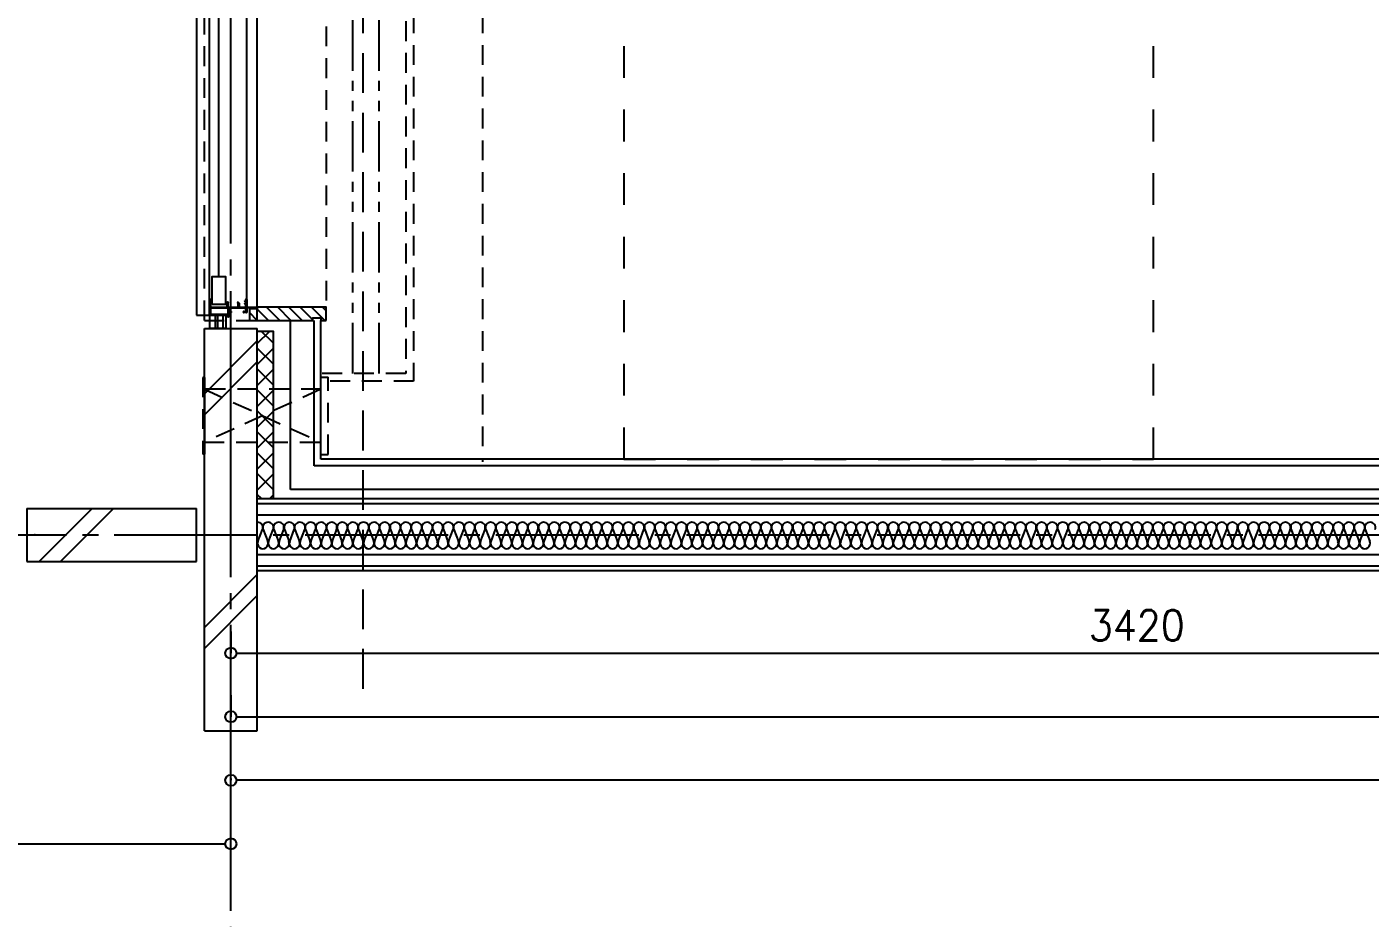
# Model space of a CAD drawing. Header units: millimetres. Extents: x 8300 to 98248, y -10383 to 40000.
# Drawn here: x 22215 to 24750, y 11576 to 13259 of the extents above; entities that cross this region are included whole.
import ezdxf
from ezdxf.enums import TextEntityAlignment as Align

# ---------------------------------------------------------------- set-up
doc = ezdxf.new("R2010")
doc.units = ezdxf.units.MM
doc.header["$LTSCALE"] = 300
for name, pattern in [('CADEWA_LINE5', [1.2, 0.9, -0.1, 0.1, -0.1]), ('CADEWA_LINE6', [2.1, 1.8, -0.1, 0.1, -0.1]), ('DASH-N', [0.375, 0.25, -0.125]), ('DASH-S', [0.2, 0.125, -0.075]), ('HIDDEN3', [0.2, 0.1, -0.1]), ('PHANTOMX2', [127, 63.5, -12.7, 12.7, -12.7, 12.7, -12.7])]:
    doc.linetypes.add(name, pattern=pattern)
doc.layers.add('K建0_壁', color=7, linetype='CONTINUOUS')
doc.layers.add('通り芯', color=7, linetype='CONTINUOUS')
doc.styles.add('txt2', font='txt.shx', dxfattribs={"width": 1.197332, "bigfont": 'extfont2'})

msp = doc.modelspace()

# ---------------------------------------------------------------- linework, layer by layer
at = {"layer": 'K建0_壁', "color": 250, "linetype": 'DASH-S', "lineweight": -3}
for p, q in [((22550, 12705), (22550, 14275)), ((22650, 12705), (22650, 14275)), ((23075, 14185), (23075, 12438)), ((22780, 14160), (22780, 12730)), ((22550, 12705), (22650, 12705)), ((22547, 12597.5), (22547, 12452.5)), ((22550, 12597.5), (22547, 12597.5)), ((22550, 12597.5), (22550, 12452.5)), ((22770, 12452), (22770, 12598)), ((22770, 12598), (22784, 12598)), ((22784, 12452), (22784, 12598)), ((22770, 12575), (22550, 12575)), ((22550, 12575), (22770, 12475)), ((22770, 12575), (22550, 12475)), ((22550, 12575), (22550, 12475)), ((22550, 12475), (22770, 12475)), ((22550, 12452.5), (22547, 12452.5)), ((22770, 12452), (22784, 12452))]:
    msp.add_line(p, q, dxfattribs=at)
at = {"layer": 'K建0_壁', "color": 250, "linetype": 'DASH-N', "lineweight": -3}
msp.add_line((22850, 12009.7), (22850, 14295), dxfattribs=at)
at = {"layer": 'K建0_壁', "color": 250, "linetype": 'Continuous', "lineweight": -3}
for p, q in [((22535, 14270), (22535, 12715)), ((22650, 12730), (22650, 14160)), ((22560, 12745), (22560, 14145)), ((22630, 12745), (22630, 14145)), ((22577.5, 12788), (22577.5, 13425)), ((22560, 12715.3), (22560, 12744.7)), ((22560.3, 12745), (22561.3, 12745)), ((22561.6, 12727.9), (22561.6, 12717.2)), ((22594.3, 12728.4), (22562.1, 12728.4)), ((22593.5, 12739.5), (22594.7, 12739.5)), ((22594.8, 12717.2), (22594.8, 12727.9)), ((22595, 12739.2), (22595, 12738.6)), ((22596.5, 12727.9), (22596.5, 12722)), ((22627.8, 12728.4), (22597, 12728.4)), ((22613.6, 12739.4), (22615.4, 12737.6)), ((22626.5, 12741.2), (22626.5, 12742)), ((22626.5, 12736), (22626.5, 12736.8)), ((22627.1, 12740.7), (22627, 12740.7)), ((22627, 12737.3), (22627.1, 12737.3)), ((22627.4, 12741.7), (22627.4, 12741)), ((22627.4, 12737), (22627.4, 12736.3)), ((22628.4, 12742), (22627.7, 12742)), ((22627.7, 12736), (22628.4, 12736)), ((22628.3, 12722), (22628.3, 12727.9)), ((22628.6, 12745), (22629.7, 12745)), ((22628.7, 12736.3), (22628.7, 12741.7)), ((22692.3, 12705), (22667.3, 12730)), ((22713.5, 12705), (22688.5, 12730)), ((22734.7, 12705), (22709.7, 12730)), ((22755, 12705.9), (22730.9, 12730)), ((22777.1, 12705), (22752.1, 12730)), ((22780, 12723.3), (22773.3, 12730)), ((22535, 12715), (22560, 12715)), ((22594.7, 12715), (22560.3, 12715)), ((22560.3, 12690), (22560.3, 12715)), ((22562.1, 12716.7), (22594.3, 12716.7)), ((22570.3, 12715), (22570.3, 12690)), ((22574.8, 12715), (22574.8, 12690)), ((22584.8, 12715), (22584.8, 12690)), ((22592.6, 12712.7), (22594.7, 12712.7)), ((22595.5, 12711.5), (22592.6, 12711.5)), ((22595, 12713), (22595, 12714.7)), ((22596.8, 12721.7), (22600.5, 12721.7)), ((22601, 12721.2), (22601, 12720.5)), ((22624, 12720.5), (22624, 12721.2)), ((22624.5, 12721.7), (22628, 12721.7)), ((22649.8, 12705), (22635, 12719.8)), ((22671, 12705), (22649, 12727)), ((22712.5, 12385.5), (22712.5, 12705)), ((22757.5, 12430.5), (22757.5, 12705)), ((22770, 12443), (22770, 12705)), ((22550, 12690), (22650, 12690)), ((22550, 11930), (22550, 12690)), ((22650, 11930), (22650, 12690)), ((22650, 12661.3), (22673.7, 12685)), ((22680, 12662.4), (22657.4, 12685)), ((22550, 12566.7), (22650, 12666.7)), ((22680, 12622.8), (22650, 12652.8)), ((22650, 12621.8), (22680, 12651.8)), ((22550, 12526.7), (22650, 12626.7)), ((22680, 12583.3), (22650, 12613.3)), ((22650, 12582.3), (22680, 12612.3)), ((22680, 12543.8), (22650, 12573.8)), ((22650, 12542.7), (22680, 12572.7)), ((22680, 12504.3), (22650, 12534.3)), ((22650, 12503.2), (22680, 12533.2)), ((22680, 12464.8), (22650, 12494.8)), ((22650, 12463.7), (22680, 12493.7)), ((22680, 12425.3), (22650, 12455.3)), ((22650, 12424.2), (22680, 12454.2)), ((27067.5, 12430.5), (22757.5, 12430.5)), ((25855, 12443), (22770, 12443)), ((22680, 12385.8), (22650, 12415.8)), ((22650, 12384.7), (22680, 12414.7)), ((22658.3, 12368), (22650, 12376.3)), ((22672.8, 12368), (22680, 12375.2)), ((27112.5, 12385.5), (22712.5, 12385.5)), ((22215, 12350), (22215, 12250)), ((22215, 12350), (22535, 12350)), ((22238.3, 12250), (22338.3, 12350)), ((22278.3, 12250), (22378.3, 12350)), ((22535, 12250), (22535, 12350)), ((29241.5, 12358.5), (22650, 12358.5)), ((29962.5, 12337.5), (22650, 12337.5)), ((22550, 12300), (22650, 12300)), ((22651.1, 12287.5), (22659.8, 12310.4)), ((22661.1, 12310.4), (22669.8, 12287.5)), ((22671.1, 12287.5), (22679.8, 12310.4)), ((22681.1, 12310.4), (22689.8, 12287.5)), ((22691.1, 12287.5), (22699.8, 12310.4)), ((22701.1, 12310.4), (22709.8, 12287.5)), ((22711.1, 12287.5), (22719.8, 12310.4)), ((22721.1, 12310.4), (22729.8, 12287.5)), ((22731.1, 12287.5), (22739.8, 12310.4)), ((22741.1, 12310.4), (22749.8, 12287.5)), ((22751.1, 12287.5), (22759.8, 12310.4)), ((22761.1, 12310.4), (22769.8, 12287.5)), ((22771.1, 12287.5), (22779.8, 12310.4)), ((22781.1, 12310.4), (22789.8, 12287.5)), ((22791.1, 12287.5), (22799.8, 12310.4)), ((22801.1, 12310.4), (22809.8, 12287.5)), ((22811.1, 12287.5), (22819.8, 12310.4)), ((22821.1, 12310.4), (22829.8, 12287.5)), ((22831.1, 12287.5), (22839.8, 12310.4)), ((22841.1, 12310.4), (22849.8, 12287.5)), ((22851.1, 12287.5), (22859.8, 12310.4)), ((22861.1, 12310.4), (22869.8, 12287.5)), ((22871.1, 12287.5), (22879.8, 12310.4)), ((22881.1, 12310.4), (22889.8, 12287.5)), ((22891.1, 12287.5), (22899.8, 12310.4)), ((22901.1, 12310.4), (22909.8, 12287.5)), ((22911.1, 12287.5), (22919.8, 12310.4)), ((22921.1, 12310.4), (22929.8, 12287.5)), ((22931.1, 12287.5), (22939.8, 12310.4)), ((22941.1, 12310.4), (22949.8, 12287.5)), ((22951.1, 12287.5), (22959.8, 12310.4)), ((22961.1, 12310.4), (22969.8, 12287.5)), ((22971.1, 12287.5), (22979.8, 12310.4)), ((22981.1, 12310.4), (22989.8, 12287.5)), ((22991.1, 12287.5), (22999.8, 12310.4)), ((23001.1, 12310.4), (23009.8, 12287.5)), ((23011.1, 12287.5), (23019.8, 12310.4)), ((23021.1, 12310.4), (23029.8, 12287.5)), ((23031.1, 12287.5), (23039.8, 12310.4)), ((23041.1, 12310.4), (23049.8, 12287.5)), ((23051.1, 12287.5), (23059.8, 12310.4)), ((23061.1, 12310.4), (23069.8, 12287.5)), ((23071.1, 12287.5), (23079.8, 12310.4)), ((23081.1, 12310.4), (23089.8, 12287.5)), ((23091.1, 12287.5), (23099.8, 12310.4)), ((23101.1, 12310.4), (23109.8, 12287.5)), ((23111.1, 12287.5), (23119.8, 12310.4)), ((23121.1, 12310.4), (23129.8, 12287.5)), ((23131.1, 12287.5), (23139.8, 12310.4)), ((23141.1, 12310.4), (23149.8, 12287.5)), ((23151.1, 12287.5), (23159.8, 12310.4)), ((23161.1, 12310.4), (23169.8, 12287.5)), ((23171.1, 12287.5), (23179.8, 12310.4)), ((23181.1, 12310.4), (23189.8, 12287.5)), ((23191.1, 12287.5), (23199.8, 12310.4)), ((23201.1, 12310.4), (23209.8, 12287.5)), ((23211.1, 12287.5), (23219.8, 12310.4)), ((23221.1, 12310.4), (23229.8, 12287.5)), ((23231.1, 12287.5), (23239.8, 12310.4)), ((23241.1, 12310.4), (23249.8, 12287.5)), ((23251.1, 12287.5), (23259.8, 12310.4)), ((23261.1, 12310.4), (23269.8, 12287.5)), ((23271.1, 12287.5), (23279.8, 12310.4)), ((23281.1, 12310.4), (23289.8, 12287.5)), ((23291.1, 12287.5), (23299.8, 12310.4)), ((23301.1, 12310.4), (23309.8, 12287.5)), ((23311.1, 12287.5), (23319.8, 12310.4)), ((23321.1, 12310.4), (23329.8, 12287.5)), ((23331.1, 12287.5), (23339.8, 12310.4)), ((23341.1, 12310.4), (23349.8, 12287.5)), ((23351.1, 12287.5), (23359.8, 12310.4)), ((23361.1, 12310.4), (23369.8, 12287.5)), ((23371.1, 12287.5), (23379.8, 12310.4)), ((23381.1, 12310.4), (23389.8, 12287.5)), ((23391.1, 12287.5), (23399.8, 12310.4)), ((23401.1, 12310.4), (23409.8, 12287.5)), ((23411.1, 12287.5), (23419.8, 12310.4)), ((23421.1, 12310.4), (23429.8, 12287.5)), ((23431.1, 12287.5), (23439.8, 12310.4)), ((23441.1, 12310.4), (23449.8, 12287.5)), ((23451.1, 12287.5), (23459.8, 12310.4)), ((23461.1, 12310.4), (23469.8, 12287.5)), ((23471.1, 12287.5), (23479.8, 12310.4)), ((23481.1, 12310.4), (23489.8, 12287.5)), ((23491.1, 12287.5), (23499.8, 12310.4)), ((23501.1, 12310.4), (23509.8, 12287.5)), ((23511.1, 12287.5), (23519.8, 12310.4)), ((23521.1, 12310.4), (23529.8, 12287.5)), ((23531.1, 12287.5), (23539.8, 12310.4)), ((23541.1, 12310.4), (23549.8, 12287.5)), ((23551.1, 12287.5), (23559.8, 12310.4)), ((23561.1, 12310.4), (23569.8, 12287.5)), ((23571.1, 12287.5), (23579.8, 12310.4)), ((23581.1, 12310.4), (23589.8, 12287.5)), ((23591.1, 12287.5), (23599.8, 12310.4)), ((23601.1, 12310.4), (23609.8, 12287.5)), ((23611.1, 12287.5), (23619.8, 12310.4)), ((23621.1, 12310.4), (23629.8, 12287.5)), ((23631.1, 12287.5), (23639.8, 12310.4)), ((23641.1, 12310.4), (23649.8, 12287.5)), ((23651.1, 12287.5), (23659.8, 12310.4)), ((23661.1, 12310.4), (23669.8, 12287.5)), ((23671.1, 12287.5), (23679.8, 12310.4)), ((23681.1, 12310.4), (23689.8, 12287.5)), ((23691.1, 12287.5), (23699.8, 12310.4)), ((23701.1, 12310.4), (23709.8, 12287.5)), ((23711.1, 12287.5), (23719.8, 12310.4)), ((23721.1, 12310.4), (23729.8, 12287.5)), ((23731.1, 12287.5), (23739.8, 12310.4)), ((23741.1, 12310.4), (23749.8, 12287.5)), ((23751.1, 12287.5), (23759.8, 12310.4)), ((23761.1, 12310.4), (23769.8, 12287.5)), ((23771.1, 12287.5), (23779.8, 12310.4)), ((23781.1, 12310.4), (23789.8, 12287.5)), ((23791.1, 12287.5), (23799.8, 12310.4)), ((23801.1, 12310.4), (23809.8, 12287.5)), ((23811.1, 12287.5), (23819.8, 12310.4)), ((23821.1, 12310.4), (23829.8, 12287.5)), ((23831.1, 12287.5), (23839.8, 12310.4)), ((23841.1, 12310.4), (23849.8, 12287.5)), ((23851.1, 12287.5), (23859.8, 12310.4)), ((23861.1, 12310.4), (23869.8, 12287.5)), ((23871.1, 12287.5), (23879.8, 12310.4)), ((23881.1, 12310.4), (23889.8, 12287.5)), ((23891.1, 12287.5), (23899.8, 12310.4)), ((23901.1, 12310.4), (23909.8, 12287.5)), ((23911.1, 12287.5), (23919.8, 12310.4)), ((23921.1, 12310.4), (23929.8, 12287.5)), ((23931.1, 12287.5), (23939.8, 12310.4)), ((23941.1, 12310.4), (23949.8, 12287.5)), ((23951.1, 12287.5), (23959.8, 12310.4)), ((23961.1, 12310.4), (23969.8, 12287.5)), ((23971.1, 12287.5), (23979.8, 12310.4)), ((23981.1, 12310.4), (23989.8, 12287.5)), ((23991.1, 12287.5), (23999.8, 12310.4)), ((24001.1, 12310.4), (24009.8, 12287.5)), ((24011.1, 12287.5), (24019.8, 12310.4)), ((24021.1, 12310.4), (24029.8, 12287.5)), ((24031.1, 12287.5), (24039.8, 12310.4)), ((24041.1, 12310.4), (24049.8, 12287.5)), ((24051.1, 12287.5), (24059.8, 12310.4)), ((24061.1, 12310.4), (24069.8, 12287.5)), ((24071.1, 12287.5), (24079.8, 12310.4)), ((24081.1, 12310.4), (24089.8, 12287.5)), ((24091.1, 12287.5), (24099.8, 12310.4)), ((24101.1, 12310.4), (24109.8, 12287.5)), ((24111.1, 12287.5), (24119.8, 12310.4)), ((24121.1, 12310.4), (24129.8, 12287.5)), ((24131.1, 12287.5), (24139.8, 12310.4)), ((24141.1, 12310.4), (24149.8, 12287.5)), ((24151.1, 12287.5), (24159.8, 12310.4)), ((24161.1, 12310.4), (24169.8, 12287.5)), ((24171.1, 12287.5), (24179.8, 12310.4)), ((24181.1, 12310.4), (24189.8, 12287.5)), ((24191.1, 12287.5), (24199.8, 12310.4)), ((24201.1, 12310.4), (24209.8, 12287.5)), ((24211.1, 12287.5), (24219.8, 12310.4)), ((24221.1, 12310.4), (24229.8, 12287.5)), ((24231.1, 12287.5), (24239.8, 12310.4)), ((24241.1, 12310.4), (24249.8, 12287.5)), ((24251.1, 12287.5), (24259.8, 12310.4)), ((24261.1, 12310.4), (24269.8, 12287.5)), ((24271.1, 12287.5), (24279.8, 12310.4)), ((24281.1, 12310.4), (24289.8, 12287.5)), ((24291.1, 12287.5), (24299.8, 12310.4)), ((24301.1, 12310.4), (24309.8, 12287.5)), ((24311.1, 12287.5), (24319.8, 12310.4)), ((24321.1, 12310.4), (24329.8, 12287.5)), ((24331.1, 12287.5), (24339.8, 12310.4)), ((24341.1, 12310.4), (24349.8, 12287.5)), ((24351.1, 12287.5), (24359.8, 12310.4)), ((24361.1, 12310.4), (24369.8, 12287.5)), ((24371.1, 12287.5), (24379.8, 12310.4)), ((24381.1, 12310.4), (24389.8, 12287.5)), ((24391.1, 12287.5), (24399.8, 12310.4)), ((24401.1, 12310.4), (24409.8, 12287.5)), ((24411.1, 12287.5), (24419.8, 12310.4)), ((24421.1, 12310.4), (24429.8, 12287.5)), ((24431.1, 12287.5), (24439.8, 12310.4)), ((24441.1, 12310.4), (24449.8, 12287.5)), ((24451.1, 12287.5), (24459.8, 12310.4)), ((24461.1, 12310.4), (24469.8, 12287.5)), ((24471.1, 12287.5), (24479.8, 12310.4)), ((24481.1, 12310.4), (24489.8, 12287.5)), ((24491.1, 12287.5), (24499.8, 12310.4)), ((24501.1, 12310.4), (24509.8, 12287.5)), ((24511.1, 12287.5), (24519.8, 12310.4)), ((24521.1, 12310.4), (24529.8, 12287.5)), ((24531.1, 12287.5), (24539.8, 12310.4)), ((24541.1, 12310.4), (24549.8, 12287.5)), ((24551.1, 12287.5), (24559.8, 12310.4)), ((24561.1, 12310.4), (24569.8, 12287.5)), ((24571.1, 12287.5), (24579.8, 12310.4)), ((24581.1, 12310.4), (24589.8, 12287.5)), ((24591.1, 12287.5), (24599.8, 12310.4)), ((24601.1, 12310.4), (24609.8, 12287.5)), ((24611.1, 12287.5), (24619.8, 12310.4)), ((24621.1, 12310.4), (24629.8, 12287.5)), ((24631.1, 12287.5), (24639.8, 12310.4)), ((24641.1, 12310.4), (24649.8, 12287.5)), ((24651.1, 12287.5), (24659.8, 12310.4)), ((24661.1, 12310.4), (24669.8, 12287.5)), ((24671.1, 12287.5), (24679.8, 12310.4)), ((24681.1, 12310.4), (24689.8, 12287.5)), ((24691.1, 12287.5), (24699.8, 12310.4)), ((24701.1, 12310.4), (24709.8, 12287.5)), ((24711.1, 12287.5), (24719.8, 12310.4)), ((24721.1, 12310.4), (24729.8, 12287.5)), ((24731.1, 12287.5), (24739.8, 12310.4)), ((24741.1, 12310.4), (24749.8, 12287.5)), ((22215, 12250), (22535, 12250)), ((29962.5, 12262.5), (22650, 12262.5)), ((22550, 12125.4), (22650, 12225.4)), ((22650, 12241.5), (29941.5, 12241.5)), ((22550, 12085.4), (22650, 12185.4)), ((22600, 12117.7), (22600, 12076.7)), ((22610.5, 12076.7), (26009.5, 12076.7)), ((22600, 11997.7), (22600, 11956.7)), ((22610.5, 11956.7), (27079.5, 11956.7)), ((22550, 11930), (22650, 11930)), ((22600, 11840.1), (22600, 11836.7)), ((29289.5, 11836.7), (22610.5, 11836.7)), ((21110.5, 11716.7), (22589.5, 11716.7)), ((22600, 11713.4), (22600, 11716.7))]:
    msp.add_line(p, q, dxfattribs=at)
at = {"layer": 'K建0_壁', "color": 250, "linetype": 'PHANTOMX2', "lineweight": -3, "ltscale": 0.005}
for p, q in [((22830, 12605), (22830, 14170)), ((22880, 12605), (22880, 14170))]:
    msp.add_line(p, q, dxfattribs=at)
at = {"layer": 'K建0_壁', "color": 250, "linetype": 'Continuous', "lineweight": -3, "ltscale": 0.3}
for p, q in [((29232, 12368), (22650, 12368)), ((29932, 12232), (22650, 12232))]:
    msp.add_line(p, q, dxfattribs=at)
at = {"layer": 'K建0_壁', "color": 250, "linetype": 'CADEWA_LINE5', "lineweight": -3}
msp.add_line((19860, 12300), (31156, 12300), dxfattribs=at)
at = {"layer": 'K建0_壁', "color": 250, "linetype": 'HIDDEN3', "lineweight": -3, "ltscale": 2}
for points in [[(23341.6, 12443), (24341.6, 12443), (24341.6, 14543), (23341.6, 14543)], [(25341.6, 12443), (24341.6, 12443), (24341.6, 14543), (25341.6, 14543)]]:
    msp.add_lwpolyline(points, close=True, dxfattribs=at)
at = {"layer": 'K建0_壁', "color": 250, "linetype": 'DASH-S', "lineweight": -3}
for points in [[(22780, 14185), (22945, 14185), (22945, 12590), (22770, 12590)], [(22780, 14170), (22930, 14170), (22930, 12605), (22770, 12605)]]:
    msp.add_lwpolyline(points, dxfattribs=at)
at = {"layer": 'K建0_壁', "color": 250, "linetype": 'Continuous', "lineweight": -3}
for points in [[(22565, 12735), (22565, 12788), (22590, 12788), (22590, 12735)], [(22780, 12705), (22780, 12730), (22650, 12730), (22650, 12727), (22635, 12727), (22635, 12705), (22755, 12705), (22755, 12710), (22770, 12710), (22770, 12705)], [(22680, 12368), (22650, 12368), (22650, 12685), (22680, 12685)]]:
    msp.add_lwpolyline(points, close=True, dxfattribs=at)
for points in [[(22561.6, 12744.7), (22561.6, 12738.7), (22561.1, 12738.7), (22561.1, 12737.3), (22561.6, 12736.8), (22561.6, 12730), (22593, 12730), (22593, 12739)], [(22594.7, 12738.3), (22594.2, 12738.3), (22594.2, 12730), (22613.8, 12730), (22613.8, 12736.8), (22613, 12737.7), (22613, 12739.1)], [(22615.5, 12737.3), (22615.5, 12730), (22628.3, 12730), (22628.3, 12735), (22627.5, 12735)], [(22627.5, 12743), (22628.3, 12743), (22628.3, 12744.7)], [(22630, 12744.7), (22630, 12730), (22649.7, 12730)], [(22650, 12729.7), (22650, 12727), (22648.8, 12727), (22648.8, 12728.8), (22630, 12728.8), (22630, 12720.3)], [(22560.3, 12715), (22590.8, 12715), (22590.8, 12690), (22560.3, 12690)], [(22600.5, 12720), (22596.5, 12720), (22596.5, 12712.5)], [(22629.7, 12720), (22627.2, 12720), (22627, 12720.2), (22626.8, 12720), (22624.5, 12720)]]:
    msp.add_lwpolyline(points, dxfattribs=at)
for centre, radius in [((22230, 12300), 0.542), ((22600, 12076.7), 10.5), ((22600, 11956.7), 10.5), ((22600, 11836.7), 10.5), ((22600, 11716.7), 10.5)]:
    msp.add_circle(centre, radius, dxfattribs=at)
for centre, radius, start, end in [((22560.3, 12744.7), 0.3, 90, 180), ((22561.3, 12744.7), 0.3, 0, 90), ((22562.1, 12727.9), 0.5, 90, 180), ((22593.5, 12739), 0.5, 90, 180), ((22594.3, 12727.9), 0.5, 0, 90), ((22594.7, 12739.2), 0.3, 0, 90), ((22594.7, 12738.6), 0.3, 270, 0), ((22597, 12727.9), 0.5, 90, 180), ((22613.4, 12739.1), 0.354, 45, 180), ((22615, 12737.3), 0.5, 360, 45), ((22627.5, 12742), 1, 90, 180), ((22627, 12741.2), 0.5, 180, 270), ((22627, 12736.8), 0.5, 90, 180), ((22627.5, 12736), 1, 180, 270), ((22627.1, 12741), 0.3, 270, 360), ((22627.1, 12737), 0.3, 0, 90), ((22627.7, 12741.7), 0.3, 90, 180), ((22627.7, 12736.3), 0.3, 180, 270), ((22627.8, 12727.9), 0.5, 0, 90), ((22628.6, 12744.7), 0.3, 90, 180), ((22628.4, 12741.7), 0.3, 0, 90), ((22628.4, 12736.3), 0.3, 270, 0), ((22629.7, 12744.7), 0.3, 0, 90), ((22649.7, 12729.7), 0.3, 0, 90), ((22560.3, 12715.3), 0.3, 180, 270), ((22562.1, 12717.2), 0.5, 180, 270), ((22592.6, 12712.1), 0.6, 90, 270), ((22594.3, 12717.2), 0.5, 270, 0), ((22594.7, 12714.7), 0.3, 0, 90), ((22594.7, 12713), 0.3, 270, 0), ((22595.5, 12712.5), 1, 270, 0), ((22596.8, 12722), 0.3, 180, 270), ((22600.5, 12721.2), 0.5, 0, 90), ((22600.5, 12720.5), 0.5, 270, 0), ((22624.5, 12721.2), 0.5, 90, 180), ((22624.5, 12720.5), 0.5, 180, 270), ((22628, 12722), 0.3, 270, 0), ((22629.7, 12720.3), 0.3, 270, 0), ((22650.4, 12314), 10, 339.2034, 90), ((22670.4, 12314), 10, 90, 200.7966), ((22670.4, 12314), 10, 339.2034, 90), ((22690.4, 12314), 10, 90, 200.7966), ((22690.4, 12314), 10, 339.2034, 90), ((22710.4, 12314), 10, 90, 200.7966), ((22710.4, 12314), 10, 339.2034, 90), ((22730.4, 12314), 10, 90, 200.7966), ((22730.4, 12314), 10, 339.2034, 90), ((22750.4, 12314), 10, 90, 200.7966), ((22750.4, 12314), 10, 339.2034, 90), ((22770.4, 12314), 10, 90, 200.7966), ((22770.4, 12314), 10, 339.2034, 90), ((22790.4, 12314), 10, 90, 200.7966), ((22790.4, 12314), 10, 339.2034, 90), ((22810.4, 12314), 10, 90, 200.7966), ((22810.4, 12314), 10, 339.2034, 90), ((22830.4, 12314), 10, 90, 200.7966), ((22830.4, 12314), 10, 339.2034, 90), ((22850.4, 12314), 10, 90, 200.7966), ((22850.4, 12314), 10, 339.2034, 90), ((22870.4, 12314), 10, 90, 200.7966), ((22870.4, 12314), 10, 339.2034, 90), ((22890.4, 12314), 10, 90, 200.7966), ((22890.4, 12314), 10, 339.2034, 90), ((22910.4, 12314), 10, 90, 200.7966), ((22910.4, 12314), 10, 339.2034, 90), ((22930.4, 12314), 10, 90, 200.7966), ((22930.4, 12314), 10, 339.2034, 90), ((22950.4, 12314), 10, 90, 200.7966), ((22950.4, 12314), 10, 339.2034, 90), ((22970.4, 12314), 10, 90, 200.7966), ((22970.4, 12314), 10, 339.2034, 90), ((22990.4, 12314), 10, 90, 200.7966), ((22990.4, 12314), 10, 339.2034, 90), ((23010.4, 12314), 10, 90, 200.7966), ((23010.4, 12314), 10, 339.2034, 90), ((23030.4, 12314), 10, 90, 200.7966), ((23030.4, 12314), 10, 339.2034, 90), ((23050.4, 12314), 10, 90, 200.7966), ((23050.4, 12314), 10, 339.2034, 90), ((23070.4, 12314), 10, 90, 200.7966), ((23070.4, 12314), 10, 339.2034, 90), ((23090.4, 12314), 10, 90, 200.7966), ((23090.4, 12314), 10, 339.2034, 90), ((23110.4, 12314), 10, 90, 200.7966), ((23110.4, 12314), 10, 339.2034, 90), ((23130.4, 12314), 10, 90, 200.7966), ((23130.4, 12314), 10, 339.2034, 90), ((23150.4, 12314), 10, 90, 200.7966), ((23150.4, 12314), 10, 339.2034, 90), ((23170.4, 12314), 10, 90, 200.7966), ((23170.4, 12314), 10, 339.2034, 90), ((23190.4, 12314), 10, 90, 200.7966), ((23190.4, 12314), 10, 339.2034, 90), ((23210.4, 12314), 10, 90, 200.7966), ((23210.4, 12314), 10, 339.2034, 90), ((23230.4, 12314), 10, 90, 200.7966), ((23230.4, 12314), 10, 339.2034, 90), ((23250.4, 12314), 10, 90, 200.7966), ((23250.4, 12314), 10, 339.2034, 90), ((23270.4, 12314), 10, 90, 200.7966), ((23270.4, 12314), 10, 339.2034, 90), ((23290.4, 12314), 10, 90, 200.7966), ((23290.4, 12314), 10, 339.2034, 90), ((23310.4, 12314), 10, 90, 200.7966), ((23310.4, 12314), 10, 339.2034, 90), ((23330.4, 12314), 10, 90, 200.7966), ((23330.4, 12314), 10, 339.2034, 90), ((23350.4, 12314), 10, 90, 200.7966), ((23350.4, 12314), 10, 339.2034, 90), ((23370.4, 12314), 10, 90, 200.7966), ((23370.4, 12314), 10, 339.2034, 90), ((23390.4, 12314), 10, 90, 200.7966), ((23390.4, 12314), 10, 339.2034, 90), ((23410.4, 12314), 10, 90, 200.7966), ((23410.4, 12314), 10, 339.2034, 90), ((23430.4, 12314), 10, 90, 200.7966), ((23430.4, 12314), 10, 339.2034, 90), ((23450.4, 12314), 10, 90, 200.7966), ((23450.4, 12314), 10, 339.2034, 90), ((23470.4, 12314), 10, 90, 200.7966), ((23470.4, 12314), 10, 339.2034, 90), ((23490.4, 12314), 10, 90, 200.7966), ((23490.4, 12314), 10, 339.2034, 90), ((23510.4, 12314), 10, 90, 200.7966), ((23510.4, 12314), 10, 339.2034, 90), ((23530.4, 12314), 10, 90, 200.7966), ((23530.4, 12314), 10, 339.2034, 90), ((23550.4, 12314), 10, 90, 200.7966), ((23550.4, 12314), 10, 339.2034, 90), ((23570.4, 12314), 10, 90, 200.7966), ((23570.4, 12314), 10, 339.2034, 90), ((23590.4, 12314), 10, 90, 200.7966), ((23590.4, 12314), 10, 339.2034, 90), ((23610.4, 12314), 10, 90, 200.7966), ((23610.4, 12314), 10, 339.2034, 90), ((23630.4, 12314), 10, 90, 200.7966), ((23630.4, 12314), 10, 339.2034, 90), ((23650.4, 12314), 10, 90, 200.7966), ((23650.4, 12314), 10, 339.2034, 90), ((23670.4, 12314), 10, 90, 200.7966), ((23670.4, 12314), 10, 339.2034, 90), ((23690.4, 12314), 10, 90, 200.7966), ((23690.4, 12314), 10, 339.2034, 90), ((23710.4, 12314), 10, 90, 200.7966), ((23710.4, 12314), 10, 339.2034, 90), ((23730.4, 12314), 10, 90, 200.7966), ((23730.4, 12314), 10, 339.2034, 90), ((23750.4, 12314), 10, 90, 200.7966), ((23750.4, 12314), 10, 339.2034, 90), ((23770.4, 12314), 10, 90, 200.7966), ((23770.4, 12314), 10, 339.2034, 90), ((23790.4, 12314), 10, 90, 200.7966), ((23790.4, 12314), 10, 339.2034, 90), ((23810.4, 12314), 10, 90, 200.7966), ((23810.4, 12314), 10, 339.2034, 90), ((23830.4, 12314), 10, 90, 200.7966), ((23830.4, 12314), 10, 339.2034, 90), ((23850.4, 12314), 10, 90, 200.7966), ((23850.4, 12314), 10, 339.2034, 90), ((23870.4, 12314), 10, 90, 200.7966), ((23870.4, 12314), 10, 339.2034, 90), ((23890.4, 12314), 10, 90, 200.7966), ((23890.4, 12314), 10, 339.2034, 90), ((23910.4, 12314), 10, 90, 200.7966), ((23910.4, 12314), 10, 339.2034, 90), ((23930.4, 12314), 10, 90, 200.7966), ((23930.4, 12314), 10, 339.2034, 90), ((23950.4, 12314), 10, 90, 200.7966), ((23950.4, 12314), 10, 339.2034, 90), ((23970.4, 12314), 10, 90, 200.7966), ((23970.4, 12314), 10, 339.2034, 90), ((23990.4, 12314), 10, 90, 200.7966), ((23990.4, 12314), 10, 339.2034, 90), ((24010.4, 12314), 10, 90, 200.7966), ((24010.4, 12314), 10, 339.2034, 90), ((24030.4, 12314), 10, 90, 200.7966), ((24030.4, 12314), 10, 339.2034, 90), ((24050.4, 12314), 10, 90, 200.7966), ((24050.4, 12314), 10, 339.2034, 90), ((24070.4, 12314), 10, 90, 200.7966), ((24070.4, 12314), 10, 339.2034, 90), ((24090.4, 12314), 10, 90, 200.7966), ((24090.4, 12314), 10, 339.2034, 90), ((24110.4, 12314), 10, 90, 200.7966), ((24110.4, 12314), 10, 339.2034, 90), ((24130.4, 12314), 10, 90, 200.7966), ((24130.4, 12314), 10, 339.2034, 90), ((24150.4, 12314), 10, 90, 200.7966), ((24150.4, 12314), 10, 339.2034, 90), ((24170.4, 12314), 10, 90, 200.7966), ((24170.4, 12314), 10, 339.2034, 90), ((24190.4, 12314), 10, 90, 200.7966), ((24190.4, 12314), 10, 339.2034, 90), ((24210.4, 12314), 10, 90, 200.7966), ((24210.4, 12314), 10, 339.2034, 90), ((24230.4, 12314), 10, 90, 200.7966), ((24230.4, 12314), 10, 339.2034, 90), ((24250.4, 12314), 10, 90, 200.7966), ((24250.4, 12314), 10, 339.2034, 90), ((24270.4, 12314), 10, 90, 200.7966), ((24270.4, 12314), 10, 339.2034, 90), ((24290.4, 12314), 10, 90, 200.7966), ((24290.4, 12314), 10, 339.2034, 90), ((24310.4, 12314), 10, 90, 200.7966), ((24310.4, 12314), 10, 339.2034, 90), ((24330.4, 12314), 10, 90, 200.7966), ((24330.4, 12314), 10, 339.2034, 90), ((24350.4, 12314), 10, 90, 200.7966), ((24350.4, 12314), 10, 339.2034, 90), ((24370.4, 12314), 10, 90, 200.7966), ((24370.4, 12314), 10, 339.2034, 90), ((24390.4, 12314), 10, 90, 200.7966), ((24390.4, 12314), 10, 339.2034, 90), ((24410.4, 12314), 10, 90, 200.7966), ((24410.4, 12314), 10, 339.2034, 90), ((24430.4, 12314), 10, 90, 200.7966), ((24430.4, 12314), 10, 339.2034, 90), ((24450.4, 12314), 10, 90, 200.7966), ((24450.4, 12314), 10, 339.2034, 90), ((24470.4, 12314), 10, 90, 200.7966), ((24470.4, 12314), 10, 339.2034, 90), ((24490.4, 12314), 10, 90, 200.7966), ((24490.4, 12314), 10, 339.2034, 90), ((24510.4, 12314), 10, 90, 200.7966), ((24510.4, 12314), 10, 339.2034, 90), ((24530.4, 12314), 10, 90, 200.7966), ((24530.4, 12314), 10, 339.2034, 90), ((24550.4, 12314), 10, 90, 200.7966), ((24550.4, 12314), 10, 339.2034, 90), ((24570.4, 12314), 10, 90, 200.7966), ((24570.4, 12314), 10, 339.2034, 90), ((24590.4, 12314), 10, 90, 200.7966), ((24590.4, 12314), 10, 339.2034, 90), ((24610.4, 12314), 10, 90, 200.7966), ((24610.4, 12314), 10, 339.2034, 90), ((24630.4, 12314), 10, 90, 200.7966), ((24630.4, 12314), 10, 339.2034, 90), ((24650.4, 12314), 10, 90, 200.7966), ((24650.4, 12314), 10, 339.2034, 90), ((24670.4, 12314), 10, 90, 200.7966), ((24670.4, 12314), 10, 339.2034, 90), ((24690.4, 12314), 10, 90, 200.7966), ((24690.4, 12314), 10, 339.2034, 90), ((24710.4, 12314), 10, 90, 200.7966), ((24710.4, 12314), 10, 339.2034, 90), ((24730.4, 12314), 10, 90, 200.7966), ((24730.4, 12314), 10, 339.2034, 90), ((24750.4, 12314), 10, 90, 200.7966), ((24750.4, 12314), 10, 339.2034, 90), ((22660.4, 12284), 10, 159.2034, 20.7966), ((22680.4, 12284), 10, 159.2034, 20.7966), ((22700.4, 12284), 10, 159.2034, 20.7966), ((22720.4, 12284), 10, 159.2034, 20.7966), ((22740.4, 12284), 10, 159.2034, 20.7966), ((22760.4, 12284), 10, 159.2034, 20.7966), ((22780.4, 12284), 10, 159.2034, 20.7966), ((22800.4, 12284), 10, 159.2034, 20.7966), ((22820.4, 12284), 10, 159.2034, 20.7966), ((22840.4, 12284), 10, 159.2034, 20.7966), ((22860.4, 12284), 10, 159.2034, 20.7966), ((22880.4, 12284), 10, 159.2034, 20.7966), ((22900.4, 12284), 10, 159.2034, 20.7966), ((22920.4, 12284), 10, 159.2034, 20.7966), ((22940.4, 12284), 10, 159.2034, 20.7966), ((22960.4, 12284), 10, 159.2034, 20.7966), ((22980.4, 12284), 10, 159.2034, 20.7966), ((23000.4, 12284), 10, 159.2034, 20.7966), ((23020.4, 12284), 10, 159.2034, 20.7966), ((23040.4, 12284), 10, 159.2034, 20.7966), ((23060.4, 12284), 10, 159.2034, 20.7966), ((23080.4, 12284), 10, 159.2034, 20.7966), ((23100.4, 12284), 10, 159.2034, 20.7966), ((23120.4, 12284), 10, 159.2034, 20.7966), ((23140.4, 12284), 10, 159.2034, 20.7966), ((23160.4, 12284), 10, 159.2034, 20.7966), ((23180.4, 12284), 10, 159.2034, 20.7966), ((23200.4, 12284), 10, 159.2034, 20.7966), ((23220.4, 12284), 10, 159.2034, 20.7966), ((23240.4, 12284), 10, 159.2034, 20.7966), ((23260.4, 12284), 10, 159.2034, 20.7966), ((23280.4, 12284), 10, 159.2034, 20.7966), ((23300.4, 12284), 10, 159.2034, 20.7966), ((23320.4, 12284), 10, 159.2034, 20.7966), ((23340.4, 12284), 10, 159.2034, 20.7966), ((23360.4, 12284), 10, 159.2034, 20.7966), ((23380.4, 12284), 10, 159.2034, 20.7966), ((23400.4, 12284), 10, 159.2034, 20.7966), ((23420.4, 12284), 10, 159.2034, 20.7966), ((23440.4, 12284), 10, 159.2034, 20.7966), ((23460.4, 12284), 10, 159.2034, 20.7966), ((23480.4, 12284), 10, 159.2034, 20.7966), ((23500.4, 12284), 10, 159.2034, 20.7966), ((23520.4, 12284), 10, 159.2034, 20.7966), ((23540.4, 12284), 10, 159.2034, 20.7966), ((23560.4, 12284), 10, 159.2034, 20.7966), ((23580.4, 12284), 10, 159.2034, 20.7966), ((23600.4, 12284), 10, 159.2034, 20.7966), ((23620.4, 12284), 10, 159.2034, 20.7966), ((23640.4, 12284), 10, 159.2034, 20.7966), ((23660.4, 12284), 10, 159.2034, 20.7966), ((23680.4, 12284), 10, 159.2034, 20.7966), ((23700.4, 12284), 10, 159.2034, 20.7966), ((23720.4, 12284), 10, 159.2034, 20.7966), ((23740.4, 12284), 10, 159.2034, 20.7966), ((23760.4, 12284), 10, 159.2034, 20.7966), ((23780.4, 12284), 10, 159.2034, 20.7966), ((23800.4, 12284), 10, 159.2034, 20.7966), ((23820.4, 12284), 10, 159.2034, 20.7966), ((23840.4, 12284), 10, 159.2034, 20.7966), ((23860.4, 12284), 10, 159.2034, 20.7966), ((23880.4, 12284), 10, 159.2034, 20.7966), ((23900.4, 12284), 10, 159.2034, 20.7966), ((23920.4, 12284), 10, 159.2034, 20.7966), ((23940.4, 12284), 10, 159.2034, 20.7966), ((23960.4, 12284), 10, 159.2034, 20.7966), ((23980.4, 12284), 10, 159.2034, 20.7966), ((24000.4, 12284), 10, 159.2034, 20.7966), ((24020.4, 12284), 10, 159.2034, 20.7966), ((24040.4, 12284), 10, 159.2034, 20.7966), ((24060.4, 12284), 10, 159.2034, 20.7966), ((24080.4, 12284), 10, 159.2034, 20.7966), ((24100.4, 12284), 10, 159.2034, 20.7966), ((24120.4, 12284), 10, 159.2034, 20.7966), ((24140.4, 12284), 10, 159.2034, 20.7966), ((24160.4, 12284), 10, 159.2034, 20.7966), ((24180.4, 12284), 10, 159.2034, 20.7966), ((24200.4, 12284), 10, 159.2034, 20.7966), ((24220.4, 12284), 10, 159.2034, 20.7966), ((24240.4, 12284), 10, 159.2034, 20.7966), ((24260.4, 12284), 10, 159.2034, 20.7966), ((24280.4, 12284), 10, 159.2034, 20.7966), ((24300.4, 12284), 10, 159.2034, 20.7966), ((24320.4, 12284), 10, 159.2034, 20.7966), ((24340.4, 12284), 10, 159.2034, 20.7966), ((24360.4, 12284), 10, 159.2034, 20.7966), ((24380.4, 12284), 10, 159.2034, 20.7966), ((24400.4, 12284), 10, 159.2034, 20.7966), ((24420.4, 12284), 10, 159.2034, 20.7966), ((24440.4, 12284), 10, 159.2034, 20.7966), ((24460.4, 12284), 10, 159.2034, 20.7966), ((24480.4, 12284), 10, 159.2034, 20.7966), ((24500.4, 12284), 10, 159.2034, 20.7966), ((24520.4, 12284), 10, 159.2034, 20.7966), ((24540.4, 12284), 10, 159.2034, 20.7966), ((24560.4, 12284), 10, 159.2034, 20.7966), ((24580.4, 12284), 10, 159.2034, 20.7966), ((24600.4, 12284), 10, 159.2034, 20.7966), ((24620.4, 12284), 10, 159.2034, 20.7966), ((24640.4, 12284), 10, 159.2034, 20.7966), ((24660.4, 12284), 10, 159.2034, 20.7966), ((24680.4, 12284), 10, 159.2034, 20.7966), ((24700.4, 12284), 10, 159.2034, 20.7966), ((24720.4, 12284), 10, 159.2034, 20.7966), ((24740.4, 12284), 10, 159.2034, 20.7966)]:
    msp.add_arc(centre, radius, start, end, dxfattribs=at)
at = {"layer": '通り芯', "color": 96, "linetype": 'CADEWA_LINE6', "lineweight": -3}
msp.add_line((22600, -6050), (22600, 40000), dxfattribs=at)

# ---------------------------------------------------------------- texts
at = {"layer": 'K建0_壁', "color": 250, "lineweight": -3, "style": 'txt2', "width": 0.916667}
msp.add_text('3420', height=57.6, dxfattribs=at).set_placement((24310, 12129.2), align=Align.MIDDLE_CENTER)

doc.saveas('drawing.dxf')
